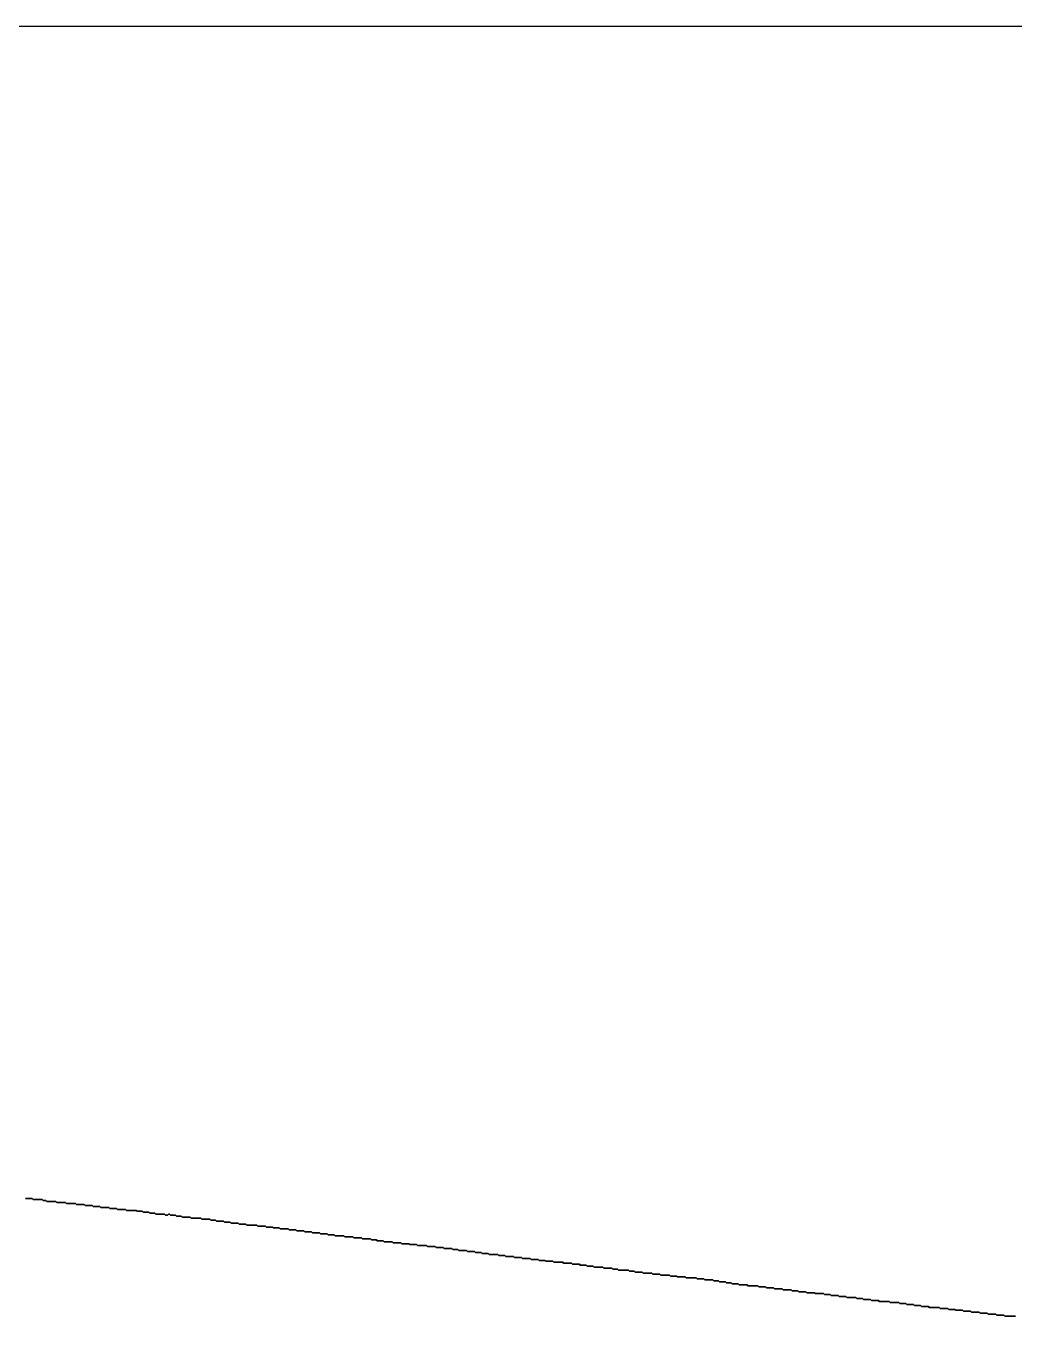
# Model space of a CAD drawing. Header units: metres. Extents: x 0 to 600, y 0 to 400.
# Drawn here: x 150 to 300, y 200 to 400 of the extents above; entities that cross this region are included whole.
import ezdxf

# ---------------------------------------------------------------- set-up
doc = ezdxf.new("R2010")
doc.units = ezdxf.units.M

msp = doc.modelspace()

# ---------------------------------------------------------------- linework, layer by layer
for points in [[(0, 0), (600, 0), (600, 400), (0, 400), (0, 0)], [(149.85, 222.02), (150, 222.02), (150.15, 222.02), (150.3, 222.02), (150.45, 222.02), (150.6, 222.02), (150.74, 222.02), (150.89, 222.02), (151.04, 221.88), (151.19, 221.88), (151.34, 221.88), (151.49, 221.88), (151.64, 221.88), (151.79, 221.88), (151.93, 221.88), (152.08, 221.88), (152.23, 221.88), (152.38, 221.88), (152.53, 221.73), (152.68, 221.73), (152.83, 221.73), (152.98, 221.73), (153.12, 221.58), (153.27, 221.58), (153.42, 221.58), (153.57, 221.58), (153.72, 221.58), (153.87, 221.58), (154.02, 221.58), (154.17, 221.58), (154.32, 221.58), (154.46, 221.58), (154.61, 221.43), (154.76, 221.43), (154.91, 221.43), (155.06, 221.43), (155.21, 221.43), (155.36, 221.43), (155.51, 221.43), (155.65, 221.43), (155.8, 221.43), (155.95, 221.43), (156.1, 221.28), (156.25, 221.28), (156.4, 221.28), (156.55, 221.28), (156.7, 221.28), (156.85, 221.28), (156.99, 221.28), (157.14, 221.28), (157.29, 221.28), (157.44, 221.28), (157.59, 221.13), (157.74, 221.13), (157.89, 221.13), (158.04, 221.13), (158.18, 221.13), (158.33, 221.13), (158.48, 221.13), (158.63, 221.13), (158.78, 221.13), (158.93, 220.98), (159.08, 220.98), (159.23, 220.98), (159.38, 220.98), (159.52, 220.98), (159.67, 220.98), (159.82, 220.98), (159.97, 220.98), (160.12, 220.83), (160.27, 220.83), (160.42, 220.83), (160.57, 220.83), (160.71, 220.83), (160.86, 220.83), (161.01, 220.83), (161.16, 220.83), (161.31, 220.68), (161.46, 220.68), (161.61, 220.68), (161.76, 220.68), (161.9, 220.68), (162.05, 220.68), (162.2, 220.68), (162.35, 220.68), (162.5, 220.68), (162.65, 220.54), (162.8, 220.54), (162.95, 220.54), (163.1, 220.54), (163.24, 220.54), (163.39, 220.54), (163.54, 220.54), (163.69, 220.54), (163.84, 220.39), (163.99, 220.39), (164.14, 220.39), (164.29, 220.39), (164.43, 220.39), (164.58, 220.39), (164.73, 220.39), (164.88, 220.39), (165.03, 220.39), (165.18, 220.24), (165.33, 220.24), (165.48, 220.24), (165.62, 220.24), (165.77, 220.24), (165.92, 220.24), (166.07, 220.24), (166.22, 220.24), (166.37, 220.24), (166.52, 220.24), (166.67, 220.24), (166.82, 220.09), (166.96, 220.09), (167.11, 220.09), (167.26, 220.09), (167.41, 220.09), (167.56, 220.09), (167.71, 219.94), (167.86, 219.94), (168.01, 219.94), (168.15, 219.94), (168.3, 219.94), (168.45, 219.94), (168.6, 219.94), (168.75, 219.79), (168.9, 219.79), (169.05, 219.79), (169.2, 219.79), (169.35, 219.79), (169.49, 219.79), (169.64, 219.64), (169.79, 219.64), (169.94, 219.64), (170.09, 219.64), (170.24, 219.64), (170.39, 219.64), (170.54, 219.64), (170.68, 219.64), (170.83, 219.64), (170.98, 219.64), (171.13, 219.49), (171.28, 219.49), (171.43, 219.49), (171.58, 219.64), (171.73, 219.64), (171.88, 219.49), (172.02, 219.49), (172.17, 219.49), (172.32, 219.49), (172.47, 219.49), (172.62, 219.49), (172.77, 219.35), (172.92, 219.35), (173.07, 219.35), (173.21, 219.35), (173.36, 219.35), (173.51, 219.35), (173.66, 219.2), (173.81, 219.2), (173.96, 219.2), (174.11, 219.2), (174.26, 219.2), (174.4, 219.2), (174.55, 219.2), (174.7, 219.2), (174.85, 219.2), (175, 219.05), (175.15, 219.05), (175.3, 219.05), (175.45, 219.05), (175.6, 219.05), (175.74, 219.05), (175.89, 219.05), (176.04, 219.05), (176.19, 219.05), (176.34, 219.05), (176.49, 219.05), (176.64, 218.9), (176.79, 218.9), (176.93, 218.9), (177.08, 218.9), (177.23, 218.9), (177.38, 218.9), (177.53, 218.9), (177.68, 218.9), (177.83, 218.9), (177.98, 218.75), (178.12, 218.75), (178.27, 218.75), (178.42, 218.75), (178.57, 218.75), (178.72, 218.75), (178.87, 218.6), (179.02, 218.6), (179.17, 218.6), (179.32, 218.6), (179.46, 218.6), (179.61, 218.6), (179.76, 218.6), (179.91, 218.6), (180.06, 218.45), (180.21, 218.45), (180.36, 218.45), (180.51, 218.45), (180.65, 218.45), (180.8, 218.45), (180.95, 218.45), (181.1, 218.3), (181.25, 218.3), (181.4, 218.3), (181.55, 218.3), (181.7, 218.3), (181.85, 218.3), (181.99, 218.3), (182.14, 218.3), (182.29, 218.15), (182.44, 218.15), (182.59, 218.15), (182.74, 218.15), (182.89, 218.15), (183.04, 218.15), (183.18, 218.15), (183.33, 218.15), (183.48, 218.01), (183.63, 218.01), (183.78, 218.01), (183.93, 218.01), (184.08, 218.01), (184.23, 218.01), (184.38, 218.01), (184.52, 218.01), (184.67, 218.01), (184.82, 218.01), (184.97, 218.01), (185.12, 217.86), (185.27, 217.86), (185.42, 217.86), (185.57, 217.86), (185.71, 217.86), (185.86, 217.86), (186.01, 217.86), (186.16, 217.86), (186.31, 217.86), (186.46, 217.71), (186.61, 217.71), (186.76, 217.71), (186.9, 217.71), (187.05, 217.71), (187.2, 217.71), (187.35, 217.71), (187.5, 217.56), (187.65, 217.56), (187.8, 217.56), (187.95, 217.56), (188.1, 217.56), (188.24, 217.56), (188.39, 217.56), (188.54, 217.41), (188.69, 217.41), (188.84, 217.41), (188.99, 217.41), (189.14, 217.41), (189.29, 217.41), (189.43, 217.41), (189.58, 217.41), (189.73, 217.41), (189.88, 217.26), (190.03, 217.26), (190.18, 217.26), (190.33, 217.26), (190.48, 217.26), (190.62, 217.26), (190.77, 217.26), (190.92, 217.26), (191.07, 217.11), (191.22, 217.11), (191.37, 217.11), (191.52, 217.11), (191.67, 217.11), (191.82, 217.11), (191.96, 217.11), (192.11, 217.11), (192.26, 216.96), (192.41, 216.96), (192.56, 216.96), (192.71, 216.96), (192.86, 216.96), (193.01, 216.96), (193.15, 216.96), (193.3, 216.96), (193.45, 216.82), (193.6, 216.82), (193.75, 216.82), (193.9, 216.82), (194.05, 216.82), (194.2, 216.82), (194.35, 216.82), (194.49, 216.82), (194.64, 216.67), (194.79, 216.67), (194.94, 216.67), (195.09, 216.67), (195.24, 216.67), (195.39, 216.67), (195.54, 216.67), (195.68, 216.67), (195.83, 216.52), (195.98, 216.52), (196.13, 216.52), (196.28, 216.52), (196.43, 216.52), (196.58, 216.52), (196.73, 216.52), (196.88, 216.37), (197.02, 216.37), (197.17, 216.37), (197.32, 216.37), (197.47, 216.37), (197.62, 216.37), (197.77, 216.37), (197.92, 216.37), (198.07, 216.37), (198.21, 216.37), (198.36, 216.22), (198.51, 216.22), (198.66, 216.22), (198.81, 216.22), (198.96, 216.22), (199.11, 216.22), (199.26, 216.22), (199.4, 216.22), (199.55, 216.22), (199.7, 216.07), (199.85, 216.07), (200, 216.07), (200.15, 216.07), (200.3, 216.07), (200.45, 216.07), (200.6, 216.07), (200.74, 216.07), (200.89, 216.07), (201.04, 215.92), (201.19, 215.92), (201.34, 215.92), (201.49, 215.92), (201.64, 215.92), (201.79, 215.92), (201.93, 215.92), (202.08, 215.92), (202.23, 215.92), (202.38, 215.77), (202.53, 215.77), (202.68, 215.77), (202.83, 215.77), (202.98, 215.77), (203.12, 215.77), (203.27, 215.62), (203.42, 215.62), (203.57, 215.62), (203.72, 215.62), (203.87, 215.62), (204.02, 215.62), (204.17, 215.62), (204.32, 215.48), (204.46, 215.48), (204.61, 215.48), (204.76, 215.48), (204.91, 215.48), (205.06, 215.48), (205.21, 215.48), (205.36, 215.48), (205.51, 215.48), (205.65, 215.33), (205.8, 215.33), (205.95, 215.33), (206.1, 215.33), (206.25, 215.33), (206.4, 215.33), (206.55, 215.33), (206.7, 215.33), (206.85, 215.33), (206.99, 215.18), (207.14, 215.18), (207.29, 215.18), (207.44, 215.18), (207.59, 215.18), (207.74, 215.18), (207.89, 215.18), (208.04, 215.18), (208.18, 215.03), (208.33, 215.03), (208.48, 215.03), (208.63, 215.03), (208.78, 215.03), (208.93, 215.03), (209.08, 215.03), (209.23, 215.03), (209.38, 214.88), (209.52, 214.88), (209.67, 214.88), (209.82, 214.88), (209.97, 214.88), (210.12, 214.88), (210.27, 214.88), (210.42, 214.88), (210.57, 214.88), (210.71, 214.88), (210.86, 214.73), (211.01, 214.73), (211.16, 214.73), (211.31, 214.73), (211.46, 214.73), (211.61, 214.73), (211.76, 214.73), (211.9, 214.73), (212.05, 214.73), (212.2, 214.58), (212.35, 214.58), (212.5, 214.58), (212.65, 214.58), (212.8, 214.58), (212.95, 214.58), (213.1, 214.58), (213.24, 214.58), (213.39, 214.43), (213.54, 214.43), (213.69, 214.43), (213.84, 214.43), (213.99, 214.43), (214.14, 214.43), (214.29, 214.43), (214.43, 214.43), (214.58, 214.43), (214.73, 214.29), (214.88, 214.29), (215.03, 214.29), (215.18, 214.29), (215.33, 214.29), (215.48, 214.29), (215.62, 214.14), (215.77, 214.14), (215.92, 214.14), (216.07, 214.14), (216.22, 214.14), (216.37, 214.14), (216.52, 214.14), (216.67, 214.14), (216.82, 214.14), (216.96, 213.99), (217.11, 213.99), (217.26, 213.99), (217.41, 213.99), (217.56, 213.99), (217.71, 213.99), (217.86, 213.99), (218.01, 213.99), (218.15, 213.84), (218.3, 213.84), (218.45, 213.84), (218.6, 213.84), (218.75, 213.84), (218.9, 213.84), (219.05, 213.84), (219.2, 213.69), (219.35, 213.69), (219.49, 213.69), (219.64, 213.69), (219.79, 213.69), (219.94, 213.69), (220.09, 213.69), (220.24, 213.54), (220.39, 213.54), (220.54, 213.54), (220.68, 213.54), (220.83, 213.54), (220.98, 213.54), (221.13, 213.54), (221.28, 213.54), (221.43, 213.54), (221.58, 213.54), (221.73, 213.39), (221.88, 213.39), (222.02, 213.39), (222.17, 213.39), (222.32, 213.39), (222.47, 213.39), (222.62, 213.39), (222.77, 213.24), (222.92, 213.24), (223.07, 213.24), (223.21, 213.24), (223.36, 213.24), (223.51, 213.24), (223.66, 213.24), (223.81, 213.24), (223.96, 213.24), (224.11, 213.1), (224.26, 213.1), (224.4, 213.1), (224.55, 213.1), (224.7, 213.1), (224.85, 213.1), (225, 213.1), (225.15, 213.1), (225.3, 212.95), (225.45, 212.95), (225.6, 212.95), (225.74, 212.95), (225.89, 212.95), (226.04, 212.95), (226.19, 212.95), (226.34, 212.95), (226.49, 212.95), (226.64, 212.8), (226.79, 212.8), (226.93, 212.8), (227.08, 212.8), (227.23, 212.8), (227.38, 212.8), (227.53, 212.8), (227.68, 212.8), (227.83, 212.65), (227.98, 212.65), (228.12, 212.65), (228.27, 212.65), (228.42, 212.65), (228.57, 212.65), (228.72, 212.65), (228.87, 212.5), (229.02, 212.5), (229.17, 212.5), (229.32, 212.5), (229.46, 212.5), (229.61, 212.5), (229.76, 212.5), (229.91, 212.5), (230.06, 212.35), (230.21, 212.35), (230.36, 212.35), (230.51, 212.35), (230.65, 212.35), (230.8, 212.35), (230.95, 212.35), (231.1, 212.35), (231.25, 212.35), (231.4, 212.35), (231.55, 212.2), (231.7, 212.2), (231.85, 212.2), (231.99, 212.2), (232.14, 212.2), (232.29, 212.2), (232.44, 212.2), (232.59, 212.2), (232.74, 212.2), (232.89, 212.05), (233.04, 212.05), (233.18, 212.05), (233.33, 212.05), (233.48, 212.05), (233.63, 212.05), (233.78, 212.05), (233.93, 212.05), (234.08, 211.9), (234.23, 211.9), (234.38, 211.9), (234.52, 211.9), (234.67, 211.9), (234.82, 211.9), (234.97, 211.9), (235.12, 211.76), (235.27, 211.76), (235.42, 211.76), (235.57, 211.76), (235.71, 211.76), (235.86, 211.76), (236.01, 211.76), (236.16, 211.61), (236.31, 211.61), (236.46, 211.61), (236.61, 211.61), (236.76, 211.61), (236.9, 211.61), (237.05, 211.61), (237.2, 211.61), (237.35, 211.61), (237.5, 211.61), (237.65, 211.46), (237.8, 211.46), (237.95, 211.46), (238.1, 211.46), (238.24, 211.46), (238.39, 211.46), (238.54, 211.46), (238.69, 211.46), (238.84, 211.46), (238.99, 211.31), (239.14, 211.31), (239.29, 211.31), (239.43, 211.31), (239.58, 211.31), (239.73, 211.31), (239.88, 211.16), (240.03, 211.16), (240.18, 211.16), (240.33, 211.16), (240.48, 211.16), (240.62, 211.16), (240.77, 211.16), (240.92, 211.16), (241.07, 211.16), (241.22, 211.16), (241.37, 211.16), (241.52, 211.01), (241.67, 211.01), (241.82, 211.01), (241.96, 211.01), (242.11, 211.01), (242.26, 211.01), (242.41, 210.86), (242.56, 210.86), (242.71, 210.86), (242.86, 210.86), (243.01, 210.86), (243.15, 210.86), (243.3, 210.86), (243.45, 210.86), (243.6, 210.71), (243.75, 210.71), (243.9, 210.71), (244.05, 210.71), (244.2, 210.71), (244.35, 210.71), (244.49, 210.71), (244.64, 210.71), (244.79, 210.71), (244.94, 210.71), (245.09, 210.57), (245.24, 210.57), (245.39, 210.57), (245.54, 210.57), (245.68, 210.57), (245.83, 210.57), (245.98, 210.57), (246.13, 210.57), (246.28, 210.42), (246.43, 210.42), (246.58, 210.42), (246.73, 210.42), (246.88, 210.42), (247.02, 210.42), (247.17, 210.42), (247.32, 210.42), (247.47, 210.42), (247.62, 210.42), (247.77, 210.27), (247.92, 210.27), (248.07, 210.27), (248.21, 210.27), (248.36, 210.27), (248.51, 210.27), (248.66, 210.27), (248.81, 210.12), (248.96, 210.12), (249.11, 210.12), (249.26, 210.12), (249.4, 210.12), (249.55, 210.12), (249.7, 210.12), (249.85, 210.12), (250, 210.12), (250.15, 209.97), (250.3, 209.97), (250.45, 209.97), (250.6, 209.97), (250.74, 209.97), (250.89, 209.97), (251.04, 209.97), (251.19, 209.97), (251.34, 209.97), (251.49, 209.97), (251.64, 209.97), (251.79, 209.82), (251.93, 209.82), (252.08, 209.82), (252.23, 209.82), (252.38, 209.82), (252.53, 209.82), (252.68, 209.82), (252.83, 209.82), (252.98, 209.67), (253.12, 209.67), (253.27, 209.67), (253.42, 209.67), (253.57, 209.67), (253.72, 209.67), (253.87, 209.67), (254.02, 209.67), (254.17, 209.67), (254.32, 209.52), (254.46, 209.52), (254.61, 209.52), (254.76, 209.52), (254.91, 209.52), (255.06, 209.52), (255.21, 209.38), (255.36, 209.38), (255.51, 209.38), (255.65, 209.38), (255.8, 209.38), (255.95, 209.38), (256.1, 209.38), (256.25, 209.23), (256.4, 209.23), (256.55, 209.23), (256.7, 209.23), (256.85, 209.23), (256.99, 209.23), (257.14, 209.08), (257.29, 209.08), (257.44, 209.08), (257.59, 209.08), (257.74, 209.08), (257.89, 209.08), (258.04, 209.08), (258.18, 208.93), (258.33, 208.93), (258.48, 208.93), (258.63, 208.93), (258.78, 208.93), (258.93, 208.93), (259.08, 208.93), (259.23, 208.93), (259.38, 208.93), (259.52, 208.78), (259.67, 208.78), (259.82, 208.78), (259.97, 208.78), (260.12, 208.78), (260.27, 208.78), (260.42, 208.78), (260.57, 208.78), (260.71, 208.78), (260.86, 208.78), (261.01, 208.78), (261.16, 208.63), (261.31, 208.63), (261.46, 208.63), (261.61, 208.63), (261.76, 208.63), (261.9, 208.63), (262.05, 208.63), (262.2, 208.63), (262.35, 208.48), (262.5, 208.48), (262.65, 208.48), (262.8, 208.48), (262.95, 208.48), (263.1, 208.48), (263.24, 208.48), (263.39, 208.48), (263.54, 208.33), (263.69, 208.33), (263.84, 208.33), (263.99, 208.33), (264.14, 208.33), (264.29, 208.33), (264.43, 208.33), (264.58, 208.33), (264.73, 208.33), (264.88, 208.18), (265.03, 208.18), (265.18, 208.18), (265.33, 208.18), (265.48, 208.18), (265.62, 208.18), (265.77, 208.18), (265.92, 208.18), (266.07, 208.18), (266.22, 208.04), (266.37, 208.04), (266.52, 208.04), (266.67, 208.04), (266.82, 208.04), (266.96, 208.04), (267.11, 208.04), (267.26, 207.89), (267.41, 207.89), (267.56, 207.89), (267.71, 207.89), (267.86, 207.89), (268.01, 207.89), (268.15, 207.89), (268.3, 207.89), (268.45, 207.74), (268.6, 207.74), (268.75, 207.74), (268.9, 207.74), (269.05, 207.74), (269.2, 207.74), (269.35, 207.74), (269.49, 207.74), (269.64, 207.74), (269.79, 207.59), (269.94, 207.59), (270.09, 207.59), (270.24, 207.59), (270.39, 207.59), (270.54, 207.59), (270.68, 207.59), (270.83, 207.59), (270.98, 207.59), (271.13, 207.44), (271.28, 207.44), (271.43, 207.44), (271.58, 207.44), (271.73, 207.44), (271.88, 207.44), (272.02, 207.44), (272.17, 207.29), (272.32, 207.29), (272.47, 207.29), (272.62, 207.29), (272.77, 207.29), (272.92, 207.29), (273.07, 207.29), (273.21, 207.29), (273.36, 207.14), (273.51, 207.14), (273.66, 207.14), (273.81, 207.14), (273.96, 207.14), (274.11, 207.14), (274.26, 207.14), (274.4, 207.14), (274.55, 206.99), (274.7, 206.99), (274.85, 206.99), (275, 206.99), (275.15, 206.99), (275.3, 206.99), (275.45, 206.99), (275.6, 206.99), (275.74, 206.99), (275.89, 206.99), (276.04, 206.85), (276.19, 206.85), (276.34, 206.85), (276.49, 206.85), (276.64, 206.85), (276.79, 206.85), (276.93, 206.85), (277.08, 206.7), (277.23, 206.7), (277.38, 206.7), (277.53, 206.7), (277.68, 206.7), (277.83, 206.7), (277.98, 206.7), (278.12, 206.7), (278.27, 206.55), (278.42, 206.55), (278.57, 206.55), (278.72, 206.55), (278.87, 206.55), (279.02, 206.55), (279.17, 206.55), (279.32, 206.55), (279.46, 206.4), (279.61, 206.4), (279.76, 206.4), (279.91, 206.4), (280.06, 206.4), (280.21, 206.4), (280.36, 206.4), (280.51, 206.4), (280.65, 206.4), (280.8, 206.4), (280.95, 206.4), (281.1, 206.25), (281.25, 206.25), (281.4, 206.25), (281.55, 206.25), (281.7, 206.25), (281.85, 206.25), (281.99, 206.25), (282.14, 206.25), (282.29, 206.25), (282.44, 206.25), (282.59, 206.1), (282.74, 206.1), (282.89, 206.1), (283.04, 206.1), (283.18, 206.1), (283.33, 206.1), (283.48, 206.1), (283.63, 205.95), (283.78, 205.95), (283.93, 205.95), (284.08, 205.95), (284.23, 205.95), (284.38, 205.95), (284.52, 205.95), (284.67, 205.95), (284.82, 205.8), (284.97, 205.8), (285.12, 205.8), (285.27, 205.8), (285.42, 205.8), (285.57, 205.8), (285.71, 205.8), (285.86, 205.65), (286.01, 205.65), (286.16, 205.65), (286.31, 205.65), (286.46, 205.65), (286.61, 205.65), (286.76, 205.65), (286.9, 205.65), (287.05, 205.51), (287.2, 205.51), (287.35, 205.51), (287.5, 205.51), (287.65, 205.51), (287.8, 205.51), (287.95, 205.51), (288.1, 205.51), (288.24, 205.51), (288.39, 205.51), (288.54, 205.51), (288.69, 205.36), (288.84, 205.36), (288.99, 205.36), (289.14, 205.36), (289.29, 205.36), (289.43, 205.36), (289.58, 205.36), (289.73, 205.36), (289.88, 205.36), (290.03, 205.21), (290.18, 205.21), (290.33, 205.21), (290.48, 205.21), (290.62, 205.21), (290.77, 205.21), (290.92, 205.21), (291.07, 205.06), (291.22, 205.06), (291.37, 205.06), (291.52, 205.06), (291.67, 205.06), (291.82, 205.06), (291.96, 205.06), (292.11, 205.06), (292.26, 204.91), (292.41, 204.91), (292.56, 204.91), (292.71, 204.91), (292.86, 204.91), (293.01, 204.91), (293.15, 204.91), (293.3, 204.91), (293.45, 204.76), (293.6, 204.76), (293.75, 204.76), (293.9, 204.76), (294.05, 204.76), (294.2, 204.76), (294.35, 204.76), (294.49, 204.76), (294.64, 204.76), (294.79, 204.61), (294.94, 204.61), (295.09, 204.61), (295.24, 204.61), (295.39, 204.61), (295.54, 204.61), (295.68, 204.61), (295.83, 204.61), (295.98, 204.46), (296.13, 204.46), (296.28, 204.46), (296.43, 204.46), (296.58, 204.46), (296.73, 204.46), (296.88, 204.46), (297.02, 204.46), (297.17, 204.46), (297.32, 204.32), (297.47, 204.32), (297.62, 204.32), (297.77, 204.32), (297.92, 204.32), (298.07, 204.32), (298.21, 204.32), (298.36, 204.32), (298.51, 204.17), (298.66, 204.17), (298.81, 204.17), (298.96, 204.17), (299.11, 204.17), (299.26, 204.17), (299.4, 204.17), (299.55, 204.17), (299.7, 204.17), (299.85, 204.17), (300, 204.17), (300.15, 204.17)], [(300.15, 204.17), (300, 204.17), (299.85, 204.17), (299.7, 204.17), (299.55, 204.17), (299.4, 204.17), (299.26, 204.17), (299.11, 204.17), (298.96, 204.17), (298.81, 204.17), (298.66, 204.17), (298.51, 204.17), (298.36, 204.32), (298.21, 204.32), (298.07, 204.32), (297.92, 204.32), (297.77, 204.32), (297.62, 204.32), (297.47, 204.32), (297.32, 204.32), (297.17, 204.46), (297.02, 204.46), (296.88, 204.46), (296.73, 204.46), (296.58, 204.46), (296.43, 204.46), (296.28, 204.46), (296.13, 204.46), (295.98, 204.46), (295.83, 204.61), (295.68, 204.61), (295.54, 204.61), (295.39, 204.61), (295.24, 204.61), (295.09, 204.61), (294.94, 204.61), (294.79, 204.61), (294.64, 204.76), (294.49, 204.76), (294.35, 204.76), (294.2, 204.76), (294.05, 204.76), (293.9, 204.76), (293.75, 204.76), (293.6, 204.76), (293.45, 204.76), (293.3, 204.91), (293.15, 204.91), (293.01, 204.91), (292.86, 204.91), (292.71, 204.91), (292.56, 204.91), (292.41, 204.91), (292.26, 204.91), (292.11, 205.06), (291.96, 205.06), (291.82, 205.06), (291.67, 205.06), (291.52, 205.06), (291.37, 205.06), (291.22, 205.06), (291.07, 205.06), (290.92, 205.21), (290.77, 205.21), (290.62, 205.21), (290.48, 205.21), (290.33, 205.21), (290.18, 205.21), (290.03, 205.21), (289.88, 205.36), (289.73, 205.36), (289.58, 205.36), (289.43, 205.36), (289.29, 205.36), (289.14, 205.36), (288.99, 205.36), (288.84, 205.36), (288.69, 205.36), (288.54, 205.51), (288.39, 205.51), (288.24, 205.51), (288.1, 205.51), (287.95, 205.51), (287.8, 205.51), (287.65, 205.51), (287.5, 205.51), (287.35, 205.51), (287.2, 205.51), (287.05, 205.51), (286.9, 205.65), (286.76, 205.65), (286.61, 205.65), (286.46, 205.65), (286.31, 205.65), (286.16, 205.65), (286.01, 205.65), (285.86, 205.65), (285.71, 205.8), (285.57, 205.8), (285.42, 205.8), (285.27, 205.8), (285.12, 205.8), (284.97, 205.8), (284.82, 205.8), (284.67, 205.95), (284.52, 205.95), (284.38, 205.95), (284.23, 205.95), (284.08, 205.95), (283.93, 205.95), (283.78, 205.95), (283.63, 205.95), (283.48, 206.1), (283.33, 206.1), (283.18, 206.1), (283.04, 206.1), (282.89, 206.1), (282.74, 206.1), (282.59, 206.1), (282.44, 206.25), (282.29, 206.25), (282.14, 206.25), (281.99, 206.25), (281.85, 206.25), (281.7, 206.25), (281.55, 206.25), (281.4, 206.25), (281.25, 206.25), (281.1, 206.25), (280.95, 206.4), (280.8, 206.4), (280.65, 206.4), (280.51, 206.4), (280.36, 206.4), (280.21, 206.4), (280.06, 206.4), (279.91, 206.4), (279.76, 206.4), (279.61, 206.4), (279.46, 206.4), (279.32, 206.55), (279.17, 206.55), (279.02, 206.55), (278.87, 206.55), (278.72, 206.55), (278.57, 206.55), (278.42, 206.55), (278.27, 206.55), (278.12, 206.7), (277.98, 206.7), (277.83, 206.7), (277.68, 206.7), (277.53, 206.7), (277.38, 206.7), (277.23, 206.7), (277.08, 206.7), (276.93, 206.85), (276.79, 206.85), (276.64, 206.85), (276.49, 206.85), (276.34, 206.85), (276.19, 206.85), (276.04, 206.85), (275.89, 206.99), (275.74, 206.99), (275.6, 206.99), (275.45, 206.99), (275.3, 206.99), (275.15, 206.99), (275, 206.99), (274.85, 206.99), (274.7, 206.99), (274.55, 206.99), (274.4, 207.14), (274.26, 207.14), (274.11, 207.14), (273.96, 207.14), (273.81, 207.14), (273.66, 207.14), (273.51, 207.14), (273.36, 207.14), (273.21, 207.29), (273.07, 207.29), (272.92, 207.29), (272.77, 207.29), (272.62, 207.29), (272.47, 207.29), (272.32, 207.29), (272.17, 207.29), (272.02, 207.44), (271.88, 207.44), (271.73, 207.44), (271.58, 207.44), (271.43, 207.44), (271.28, 207.44), (271.13, 207.44), (270.98, 207.59), (270.83, 207.59), (270.68, 207.59), (270.54, 207.59), (270.39, 207.59), (270.24, 207.59), (270.09, 207.59), (269.94, 207.59), (269.79, 207.59), (269.64, 207.74), (269.49, 207.74), (269.35, 207.74), (269.2, 207.74), (269.05, 207.74), (268.9, 207.74), (268.75, 207.74), (268.6, 207.74), (268.45, 207.74), (268.3, 207.89), (268.15, 207.89), (268.01, 207.89), (267.86, 207.89), (267.71, 207.89), (267.56, 207.89), (267.41, 207.89), (267.26, 207.89), (267.11, 208.04), (266.96, 208.04), (266.82, 208.04), (266.67, 208.04), (266.52, 208.04), (266.37, 208.04), (266.22, 208.04), (266.07, 208.18), (265.92, 208.18), (265.77, 208.18), (265.62, 208.18), (265.48, 208.18), (265.33, 208.18), (265.18, 208.18), (265.03, 208.18), (264.88, 208.18), (264.73, 208.33), (264.58, 208.33), (264.43, 208.33), (264.29, 208.33), (264.14, 208.33), (263.99, 208.33), (263.84, 208.33), (263.69, 208.33), (263.54, 208.33), (263.39, 208.48), (263.24, 208.48), (263.1, 208.48), (262.95, 208.48), (262.8, 208.48), (262.65, 208.48), (262.5, 208.48), (262.35, 208.48), (262.2, 208.63), (262.05, 208.63), (261.9, 208.63), (261.76, 208.63), (261.61, 208.63), (261.46, 208.63), (261.31, 208.63), (261.16, 208.63), (261.01, 208.78), (260.86, 208.78), (260.71, 208.78), (260.57, 208.78), (260.42, 208.78), (260.27, 208.78), (260.12, 208.78), (259.97, 208.78), (259.82, 208.78), (259.67, 208.78), (259.52, 208.78), (259.38, 208.93), (259.23, 208.93), (259.08, 208.93), (258.93, 208.93), (258.78, 208.93), (258.63, 208.93), (258.48, 208.93), (258.33, 208.93), (258.18, 208.93), (258.04, 209.08), (257.89, 209.08), (257.74, 209.08), (257.59, 209.08), (257.44, 209.08), (257.29, 209.08), (257.14, 209.08), (256.99, 209.23), (256.85, 209.23), (256.7, 209.23), (256.55, 209.23), (256.4, 209.23), (256.25, 209.23), (256.1, 209.38), (255.95, 209.38), (255.8, 209.38), (255.65, 209.38), (255.51, 209.38), (255.36, 209.38), (255.21, 209.38), (255.06, 209.52), (254.91, 209.52), (254.76, 209.52), (254.61, 209.52), (254.46, 209.52), (254.32, 209.52), (254.17, 209.67), (254.02, 209.67), (253.87, 209.67), (253.72, 209.67), (253.57, 209.67), (253.42, 209.67), (253.27, 209.67), (253.12, 209.67), (252.98, 209.67), (252.83, 209.82), (252.68, 209.82), (252.53, 209.82), (252.38, 209.82), (252.23, 209.82), (252.08, 209.82), (251.93, 209.82), (251.79, 209.82), (251.64, 209.97), (251.49, 209.97), (251.34, 209.97), (251.19, 209.97), (251.04, 209.97), (250.89, 209.97), (250.74, 209.97), (250.6, 209.97), (250.45, 209.97), (250.3, 209.97), (250.15, 209.97), (250, 210.12), (249.85, 210.12), (249.7, 210.12), (249.55, 210.12), (249.4, 210.12), (249.26, 210.12), (249.11, 210.12), (248.96, 210.12), (248.81, 210.12), (248.66, 210.27), (248.51, 210.27), (248.36, 210.27), (248.21, 210.27), (248.07, 210.27), (247.92, 210.27), (247.77, 210.27), (247.62, 210.42), (247.47, 210.42), (247.32, 210.42), (247.17, 210.42), (247.02, 210.42), (246.88, 210.42), (246.73, 210.42), (246.58, 210.42), (246.43, 210.42), (246.28, 210.42), (246.13, 210.57), (245.98, 210.57), (245.83, 210.57), (245.68, 210.57), (245.54, 210.57), (245.39, 210.57), (245.24, 210.57), (245.09, 210.57), (244.94, 210.71), (244.79, 210.71), (244.64, 210.71), (244.49, 210.71), (244.35, 210.71), (244.2, 210.71), (244.05, 210.71), (243.9, 210.71), (243.75, 210.71), (243.6, 210.71), (243.45, 210.86), (243.3, 210.86), (243.15, 210.86), (243.01, 210.86), (242.86, 210.86), (242.71, 210.86), (242.56, 210.86), (242.41, 210.86), (242.26, 211.01), (242.11, 211.01), (241.96, 211.01), (241.82, 211.01), (241.67, 211.01), (241.52, 211.01), (241.37, 211.16), (241.22, 211.16), (241.07, 211.16), (240.92, 211.16), (240.77, 211.16), (240.62, 211.16), (240.48, 211.16), (240.33, 211.16), (240.18, 211.16), (240.03, 211.16), (239.88, 211.16), (239.73, 211.31), (239.58, 211.31), (239.43, 211.31), (239.29, 211.31), (239.14, 211.31), (238.99, 211.31), (238.84, 211.46), (238.69, 211.46), (238.54, 211.46), (238.39, 211.46), (238.24, 211.46), (238.1, 211.46), (237.95, 211.46), (237.8, 211.46), (237.65, 211.46), (237.5, 211.61), (237.35, 211.61), (237.2, 211.61), (237.05, 211.61), (236.9, 211.61), (236.76, 211.61), (236.61, 211.61), (236.46, 211.61), (236.31, 211.61), (236.16, 211.61), (236.01, 211.76), (235.86, 211.76), (235.71, 211.76), (235.57, 211.76), (235.42, 211.76), (235.27, 211.76), (235.12, 211.76), (234.97, 211.9), (234.82, 211.9), (234.67, 211.9), (234.52, 211.9), (234.38, 211.9), (234.23, 211.9), (234.08, 211.9), (233.93, 212.05), (233.78, 212.05), (233.63, 212.05), (233.48, 212.05), (233.33, 212.05), (233.18, 212.05), (233.04, 212.05), (232.89, 212.05), (232.74, 212.2), (232.59, 212.2), (232.44, 212.2), (232.29, 212.2), (232.14, 212.2), (231.99, 212.2), (231.85, 212.2), (231.7, 212.2), (231.55, 212.2), (231.4, 212.35), (231.25, 212.35), (231.1, 212.35), (230.95, 212.35), (230.8, 212.35), (230.65, 212.35), (230.51, 212.35), (230.36, 212.35), (230.21, 212.35), (230.06, 212.35), (229.91, 212.5), (229.76, 212.5), (229.61, 212.5), (229.46, 212.5), (229.32, 212.5), (229.17, 212.5), (229.02, 212.5), (228.87, 212.5), (228.72, 212.65), (228.57, 212.65), (228.42, 212.65), (228.27, 212.65), (228.12, 212.65), (227.98, 212.65), (227.83, 212.65), (227.68, 212.8), (227.53, 212.8), (227.38, 212.8), (227.23, 212.8), (227.08, 212.8), (226.93, 212.8), (226.79, 212.8), (226.64, 212.8), (226.49, 212.95), (226.34, 212.95), (226.19, 212.95), (226.04, 212.95), (225.89, 212.95), (225.74, 212.95), (225.6, 212.95), (225.45, 212.95), (225.3, 212.95), (225.15, 213.1), (225, 213.1), (224.85, 213.1), (224.7, 213.1), (224.55, 213.1), (224.4, 213.1), (224.26, 213.1), (224.11, 213.1), (223.96, 213.24), (223.81, 213.24), (223.66, 213.24), (223.51, 213.24), (223.36, 213.24), (223.21, 213.24), (223.07, 213.24), (222.92, 213.24), (222.77, 213.24), (222.62, 213.39), (222.47, 213.39), (222.32, 213.39), (222.17, 213.39), (222.02, 213.39), (221.88, 213.39), (221.73, 213.39), (221.58, 213.54), (221.43, 213.54), (221.28, 213.54), (221.13, 213.54), (220.98, 213.54), (220.83, 213.54), (220.68, 213.54), (220.54, 213.54), (220.39, 213.54), (220.24, 213.54), (220.09, 213.69), (219.94, 213.69), (219.79, 213.69), (219.64, 213.69), (219.49, 213.69), (219.35, 213.69), (219.2, 213.69), (219.05, 213.84), (218.9, 213.84), (218.75, 213.84), (218.6, 213.84), (218.45, 213.84), (218.3, 213.84), (218.15, 213.84), (218.01, 213.99), (217.86, 213.99), (217.71, 213.99), (217.56, 213.99), (217.41, 213.99), (217.26, 213.99), (217.11, 213.99), (216.96, 213.99), (216.82, 214.14), (216.67, 214.14), (216.52, 214.14), (216.37, 214.14), (216.22, 214.14), (216.07, 214.14), (215.92, 214.14), (215.77, 214.14), (215.62, 214.14), (215.48, 214.29), (215.33, 214.29), (215.18, 214.29), (215.03, 214.29), (214.88, 214.29), (214.73, 214.29), (214.58, 214.43), (214.43, 214.43), (214.29, 214.43), (214.14, 214.43), (213.99, 214.43), (213.84, 214.43), (213.69, 214.43), (213.54, 214.43), (213.39, 214.43), (213.24, 214.58), (213.1, 214.58), (212.95, 214.58), (212.8, 214.58), (212.65, 214.58), (212.5, 214.58), (212.35, 214.58), (212.2, 214.58), (212.05, 214.73), (211.9, 214.73), (211.76, 214.73), (211.61, 214.73), (211.46, 214.73), (211.31, 214.73), (211.16, 214.73), (211.01, 214.73), (210.86, 214.73), (210.71, 214.88), (210.57, 214.88), (210.42, 214.88), (210.27, 214.88), (210.12, 214.88), (209.97, 214.88), (209.82, 214.88), (209.67, 214.88), (209.52, 214.88), (209.38, 214.88), (209.23, 215.03), (209.08, 215.03), (208.93, 215.03), (208.78, 215.03), (208.63, 215.03), (208.48, 215.03), (208.33, 215.03), (208.18, 215.03), (208.04, 215.18), (207.89, 215.18), (207.74, 215.18), (207.59, 215.18), (207.44, 215.18), (207.29, 215.18), (207.14, 215.18), (206.99, 215.18), (206.85, 215.33), (206.7, 215.33), (206.55, 215.33), (206.4, 215.33), (206.25, 215.33), (206.1, 215.33), (205.95, 215.33), (205.8, 215.33), (205.65, 215.33), (205.51, 215.48), (205.36, 215.48), (205.21, 215.48), (205.06, 215.48), (204.91, 215.48), (204.76, 215.48), (204.61, 215.48), (204.46, 215.48), (204.32, 215.48), (204.17, 215.62), (204.02, 215.62), (203.87, 215.62), (203.72, 215.62), (203.57, 215.62), (203.42, 215.62), (203.27, 215.62), (203.12, 215.77), (202.98, 215.77), (202.83, 215.77), (202.68, 215.77), (202.53, 215.77), (202.38, 215.77), (202.23, 215.92), (202.08, 215.92), (201.93, 215.92), (201.79, 215.92), (201.64, 215.92), (201.49, 215.92), (201.34, 215.92), (201.19, 215.92), (201.04, 215.92), (200.89, 216.07), (200.74, 216.07), (200.6, 216.07), (200.45, 216.07), (200.3, 216.07), (200.15, 216.07), (200, 216.07), (199.85, 216.07), (199.7, 216.07), (199.55, 216.22), (199.4, 216.22), (199.26, 216.22), (199.11, 216.22), (198.96, 216.22), (198.81, 216.22), (198.66, 216.22), (198.51, 216.22), (198.36, 216.22), (198.21, 216.37), (198.07, 216.37), (197.92, 216.37), (197.77, 216.37), (197.62, 216.37), (197.47, 216.37), (197.32, 216.37), (197.17, 216.37), (197.02, 216.37), (196.88, 216.37), (196.73, 216.52), (196.58, 216.52), (196.43, 216.52), (196.28, 216.52), (196.13, 216.52), (195.98, 216.52), (195.83, 216.52), (195.68, 216.67), (195.54, 216.67), (195.39, 216.67), (195.24, 216.67), (195.09, 216.67), (194.94, 216.67), (194.79, 216.67), (194.64, 216.67), (194.49, 216.82), (194.35, 216.82), (194.2, 216.82), (194.05, 216.82), (193.9, 216.82), (193.75, 216.82), (193.6, 216.82), (193.45, 216.82), (193.3, 216.96), (193.15, 216.96), (193.01, 216.96), (192.86, 216.96), (192.71, 216.96), (192.56, 216.96), (192.41, 216.96), (192.26, 216.96), (192.11, 217.11), (191.96, 217.11), (191.82, 217.11), (191.67, 217.11), (191.52, 217.11), (191.37, 217.11), (191.22, 217.11), (191.07, 217.11), (190.92, 217.26), (190.77, 217.26), (190.62, 217.26), (190.48, 217.26), (190.33, 217.26), (190.18, 217.26), (190.03, 217.26), (189.88, 217.26), (189.73, 217.41), (189.58, 217.41), (189.43, 217.41), (189.29, 217.41), (189.14, 217.41), (188.99, 217.41), (188.84, 217.41), (188.69, 217.41), (188.54, 217.41), (188.39, 217.56), (188.24, 217.56), (188.1, 217.56), (187.95, 217.56), (187.8, 217.56), (187.65, 217.56), (187.5, 217.56), (187.35, 217.71), (187.2, 217.71), (187.05, 217.71), (186.9, 217.71), (186.76, 217.71), (186.61, 217.71), (186.46, 217.71), (186.31, 217.86), (186.16, 217.86), (186.01, 217.86), (185.86, 217.86), (185.71, 217.86), (185.57, 217.86), (185.42, 217.86), (185.27, 217.86), (185.12, 217.86), (184.97, 218.01), (184.82, 218.01), (184.67, 218.01), (184.52, 218.01), (184.38, 218.01), (184.23, 218.01), (184.08, 218.01), (183.93, 218.01), (183.78, 218.01), (183.63, 218.01), (183.48, 218.01), (183.33, 218.15), (183.18, 218.15), (183.04, 218.15), (182.89, 218.15), (182.74, 218.15), (182.59, 218.15), (182.44, 218.15), (182.29, 218.15), (182.14, 218.3), (181.99, 218.3), (181.85, 218.3), (181.7, 218.3), (181.55, 218.3), (181.4, 218.3), (181.25, 218.3), (181.1, 218.3), (180.95, 218.45), (180.8, 218.45), (180.65, 218.45), (180.51, 218.45), (180.36, 218.45), (180.21, 218.45), (180.06, 218.45), (179.91, 218.6), (179.76, 218.6), (179.61, 218.6), (179.46, 218.6), (179.32, 218.6), (179.17, 218.6), (179.02, 218.6), (178.87, 218.6), (178.72, 218.75), (178.57, 218.75), (178.42, 218.75), (178.27, 218.75), (178.12, 218.75), (177.98, 218.75), (177.83, 218.9), (177.68, 218.9), (177.53, 218.9), (177.38, 218.9), (177.23, 218.9), (177.08, 218.9), (176.93, 218.9), (176.79, 218.9), (176.64, 218.9), (176.49, 219.05), (176.34, 219.05), (176.19, 219.05), (176.04, 219.05), (175.89, 219.05), (175.74, 219.05), (175.6, 219.05), (175.45, 219.05), (175.3, 219.05), (175.15, 219.05), (175, 219.05), (174.85, 219.2), (174.7, 219.2), (174.55, 219.2), (174.4, 219.2), (174.26, 219.2), (174.11, 219.2), (173.96, 219.2), (173.81, 219.2), (173.66, 219.2), (173.51, 219.35), (173.36, 219.35), (173.21, 219.35), (173.07, 219.35), (172.92, 219.35), (172.77, 219.35), (172.62, 219.49), (172.47, 219.49), (172.32, 219.49), (172.17, 219.49), (172.02, 219.49), (171.88, 219.49), (171.73, 219.64), (171.58, 219.64), (171.43, 219.49), (171.28, 219.49), (171.13, 219.49), (170.98, 219.64), (170.83, 219.64), (170.68, 219.64), (170.54, 219.64), (170.39, 219.64), (170.24, 219.64), (170.09, 219.64), (169.94, 219.64), (169.79, 219.64), (169.64, 219.64), (169.49, 219.79), (169.35, 219.79), (169.2, 219.79), (169.05, 219.79), (168.9, 219.79), (168.75, 219.79), (168.6, 219.94), (168.45, 219.94), (168.3, 219.94), (168.15, 219.94), (168.01, 219.94), (167.86, 219.94), (167.71, 219.94), (167.56, 220.09), (167.41, 220.09), (167.26, 220.09), (167.11, 220.09), (166.96, 220.09), (166.82, 220.09), (166.67, 220.24), (166.52, 220.24), (166.37, 220.24), (166.22, 220.24), (166.07, 220.24), (165.92, 220.24), (165.77, 220.24), (165.62, 220.24), (165.48, 220.24), (165.33, 220.24), (165.18, 220.24), (165.03, 220.39), (164.88, 220.39), (164.73, 220.39), (164.58, 220.39), (164.43, 220.39), (164.29, 220.39), (164.14, 220.39), (163.99, 220.39), (163.84, 220.39), (163.69, 220.54), (163.54, 220.54), (163.39, 220.54), (163.24, 220.54), (163.1, 220.54), (162.95, 220.54), (162.8, 220.54), (162.65, 220.54), (162.5, 220.68), (162.35, 220.68), (162.2, 220.68), (162.05, 220.68), (161.9, 220.68), (161.76, 220.68), (161.61, 220.68), (161.46, 220.68), (161.31, 220.68), (161.16, 220.83), (161.01, 220.83), (160.86, 220.83), (160.71, 220.83), (160.57, 220.83), (160.42, 220.83), (160.27, 220.83), (160.12, 220.83), (159.97, 220.98), (159.82, 220.98), (159.67, 220.98), (159.52, 220.98), (159.38, 220.98), (159.23, 220.98), (159.08, 220.98), (158.93, 220.98), (158.78, 221.13), (158.63, 221.13), (158.48, 221.13), (158.33, 221.13), (158.18, 221.13), (158.04, 221.13), (157.89, 221.13), (157.74, 221.13), (157.59, 221.13), (157.44, 221.28), (157.29, 221.28), (157.14, 221.28), (156.99, 221.28), (156.85, 221.28), (156.7, 221.28), (156.55, 221.28), (156.4, 221.28), (156.25, 221.28), (156.1, 221.28), (155.95, 221.43), (155.8, 221.43), (155.65, 221.43), (155.51, 221.43), (155.36, 221.43), (155.21, 221.43), (155.06, 221.43), (154.91, 221.43), (154.76, 221.43), (154.61, 221.43), (154.46, 221.58), (154.32, 221.58), (154.17, 221.58), (154.02, 221.58), (153.87, 221.58), (153.72, 221.58), (153.57, 221.58), (153.42, 221.58), (153.27, 221.58), (153.12, 221.58), (152.98, 221.73), (152.83, 221.73), (152.68, 221.73), (152.53, 221.73), (152.38, 221.88), (152.23, 221.88), (152.08, 221.88), (151.93, 221.88), (151.79, 221.88), (151.64, 221.88), (151.49, 221.88), (151.34, 221.88), (151.19, 221.88), (151.04, 221.88), (150.89, 222.02), (150.74, 222.02), (150.6, 222.02), (150.45, 222.02), (150.3, 222.02), (150.15, 222.02), (150, 222.02), (149.85, 222.02)]]:
    msp.add_lwpolyline(points)

doc.saveas('drawing.dxf')
